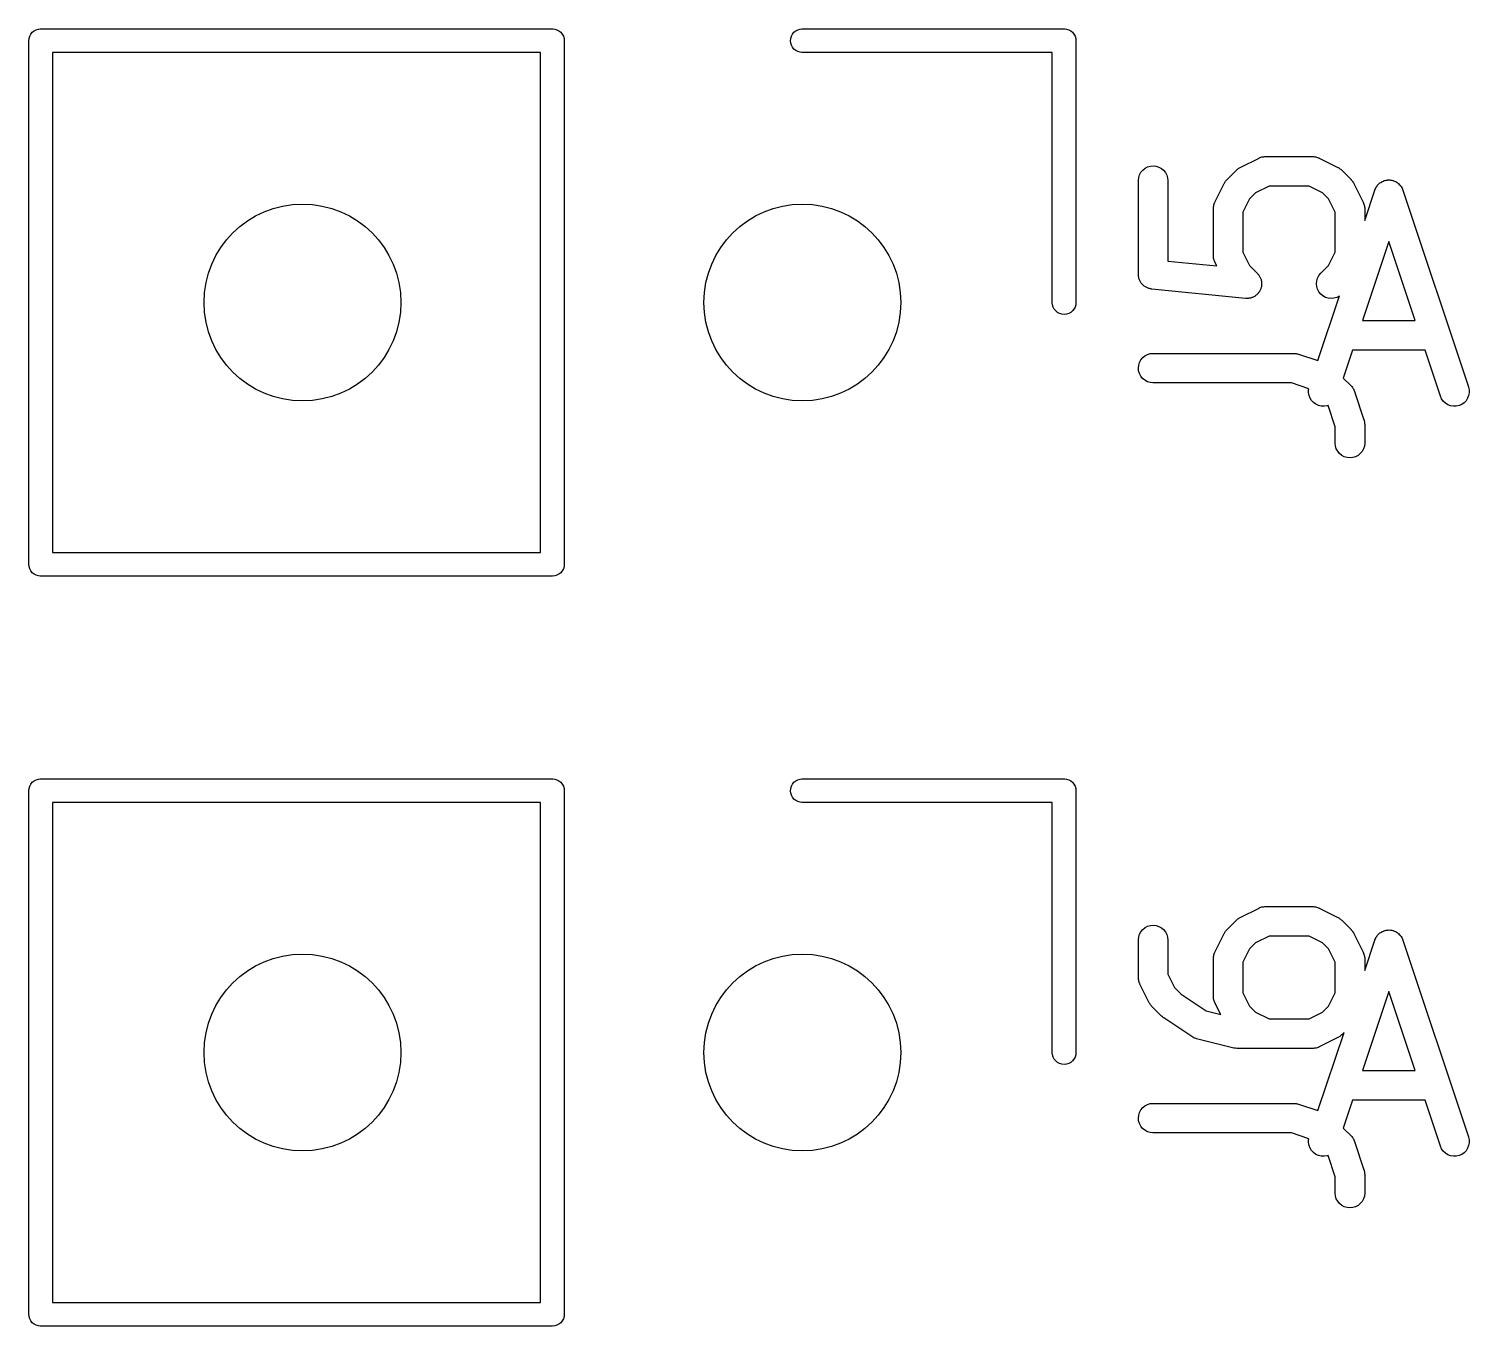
# Model space of a CAD drawing. Extents: x 47 to 146.1, y -90.2 to -39.3.
# Drawn here: x 69.73 to 77.05, y -66.16 to -59.57 of the extents above; entities that cross this region are included whole.
import ezdxf

# ---------------------------------------------------------------- set-up
doc = ezdxf.new("R2010")
doc.units = 0
doc.header["$MEASUREMENT"] = 0
doc.layers.add('BLACK', color=7, linetype='CONTINUOUS')

msp = doc.modelspace()

# ---------------------------------------------------------------- linework, layer by layer
at = {"layer": 'BLACK', "linetype": 'CONTINUOUS'}
for p, q in [((69.7669, -59.5743), (69.7782, -59.5709)), ((69.7782, -59.5709), (69.7871, -59.57)), ((69.7871, -59.57), (69.79, -59.5697)), ((69.79, -59.5697), (69.7929, -59.57)), ((69.7929, -59.57), (72.3871, -59.57)), ((72.3871, -59.57), (72.39, -59.5697)), ((72.39, -59.5697), (72.3929, -59.57)), ((72.3929, -59.57), (72.3929, -59.57)), ((72.3929, -59.57), (72.4018, -59.5709)), ((72.4018, -59.5709), (72.4131, -59.5743)), ((73.6369, -59.5743), (73.6482, -59.5709)), ((73.6482, -59.5709), (73.6571, -59.57)), ((73.6571, -59.57), (74.9871, -59.57)), ((74.9871, -59.57), (74.99, -59.5697)), ((74.99, -59.5697), (74.9929, -59.57)), ((74.9929, -59.57), (74.9929, -59.57)), ((74.9929, -59.57), (75.0018, -59.5709)), ((75.0018, -59.5709), (75.0131, -59.5743)), ((69.7297, -59.63), (69.7309, -59.6182)), ((69.73, -59.6329), (69.7297, -59.63)), ((69.73, -62.287), (69.73, -59.6329)), ((69.7309, -59.6182), (69.7343, -59.6069)), ((69.7343, -59.6069), (69.7399, -59.5965)), ((69.7399, -59.5965), (69.7474, -59.5874)), ((69.7474, -59.5874), (69.7565, -59.5799)), ((69.7565, -59.5799), (69.7669, -59.5743)), ((72.4131, -59.5743), (72.4235, -59.5799)), ((72.4235, -59.5799), (72.4326, -59.5874)), ((72.4326, -59.5874), (72.4401, -59.5965)), ((72.4401, -59.5965), (72.4457, -59.6069)), ((72.4457, -59.6069), (72.4491, -59.6182)), ((72.4491, -59.6182), (72.4503, -59.63)), ((72.4503, -59.63), (72.45, -59.6329)), ((72.45, -59.6329), (72.45, -62.2871)), ((73.5997, -59.63), (73.6009, -59.6182)), ((73.6009, -59.6418), (73.5997, -59.63)), ((73.6009, -59.6182), (73.6043, -59.6069)), ((73.6043, -59.6531), (73.6009, -59.6418)), ((73.6043, -59.6069), (73.6099, -59.5965)), ((73.6099, -59.5965), (73.6174, -59.5874)), ((73.6174, -59.5874), (73.6265, -59.5799)), ((73.6265, -59.5799), (73.6369, -59.5743)), ((75.0131, -59.5743), (75.0235, -59.5799)), ((75.0235, -59.5799), (75.0326, -59.5874)), ((75.0326, -59.5874), (75.0401, -59.5965)), ((75.0401, -59.5965), (75.0457, -59.6069)), ((75.0457, -59.6069), (75.0491, -59.6182)), ((75.0491, -59.6182), (75.0503, -59.63)), ((75.0503, -59.63), (75.05, -59.6329)), ((75.05, -59.6329), (75.05, -60.9629)), ((69.85, -59.69), (69.85, -62.23)), ((72.33, -59.69), (69.85, -59.69)), ((72.33, -62.23), (72.33, -59.69)), ((73.6099, -59.6635), (73.6043, -59.6531)), ((73.6174, -59.6726), (73.6099, -59.6635)), ((73.6265, -59.6801), (73.6174, -59.6726)), ((73.6369, -59.6857), (73.6265, -59.6801)), ((73.6482, -59.6891), (73.6369, -59.6857)), ((73.6571, -59.69), (73.6482, -59.6891)), ((74.93, -59.69), (73.6571, -59.69)), ((74.93, -60.9629), (74.93, -59.69)), ((75.885, -60.2739), (75.9803, -60.2263)), ((75.9803, -60.2263), (75.9812, -60.2258)), ((75.9812, -60.2258), (75.9833, -60.225)), ((75.9833, -60.225), (75.9852, -60.224)), ((75.9852, -60.224), (75.9901, -60.2225)), ((75.9901, -60.2225), (75.9949, -60.2207)), ((75.9949, -60.2207), (75.9971, -60.2204)), ((75.9971, -60.2204), (75.9992, -60.2198)), ((75.9992, -60.2198), (76.0043, -60.2193)), ((76.0043, -60.2193), (76.0094, -60.2185)), ((76.0094, -60.2185), (76.0116, -60.2185)), ((76.0116, -60.2185), (76.0138, -60.2183)), ((76.0138, -60.2183), (76.2519, -60.2183)), ((76.2519, -60.2183), (76.253, -60.2183)), ((76.253, -60.2183), (76.2551, -60.2186)), ((76.2551, -60.2186), (76.2574, -60.2185)), ((76.2574, -60.2185), (76.2624, -60.2194)), ((76.2624, -60.2194), (76.2675, -60.22)), ((76.2675, -60.22), (76.2696, -60.2206)), ((76.2696, -60.2206), (76.2718, -60.221)), ((76.2718, -60.221), (76.2766, -60.2228)), ((76.2766, -60.2228), (76.2814, -60.2244)), ((76.2814, -60.2244), (76.2834, -60.2255)), ((76.2834, -60.2255), (76.2854, -60.2263)), ((76.2854, -60.2263), (76.3807, -60.2739)), ((75.3734, -60.3114), (75.3805, -60.2986)), ((75.3805, -60.2986), (75.3899, -60.2874)), ((75.3899, -60.2874), (75.4013, -60.2782)), ((75.4013, -60.2782), (75.4143, -60.2714)), ((75.4143, -60.2714), (75.4283, -60.2673)), ((75.4283, -60.2673), (75.4429, -60.266)), ((75.4429, -60.266), (75.4575, -60.2675)), ((75.4575, -60.2675), (75.4714, -60.2718)), ((75.4714, -60.2718), (75.4843, -60.2788)), ((75.4843, -60.2788), (75.4956, -60.2881)), ((75.4956, -60.2881), (75.5048, -60.2994)), ((75.5048, -60.2994), (75.5117, -60.3124)), ((75.8179, -60.3355), (75.8655, -60.2879)), ((75.8655, -60.2879), (75.8663, -60.2872)), ((75.8663, -60.2872), (75.8696, -60.2846)), ((75.8696, -60.2846), (75.8726, -60.2817)), ((75.8726, -60.2817), (75.8753, -60.28)), ((75.8753, -60.28), (75.8777, -60.2781)), ((75.8777, -60.2781), (75.8815, -60.2761)), ((75.8815, -60.2761), (75.885, -60.2739)), ((76.3807, -60.2739), (76.3816, -60.2743)), ((76.3816, -60.2743), (76.3852, -60.2766)), ((76.3852, -60.2766), (76.3889, -60.2786)), ((76.3889, -60.2786), (76.3913, -60.2806)), ((76.3913, -60.2806), (76.3939, -60.2823)), ((76.3939, -60.2823), (76.3969, -60.2852)), ((76.3969, -60.2852), (76.4002, -60.2879)), ((76.4002, -60.2879), (76.4478, -60.3355)), ((75.3674, -60.3399), (75.369, -60.3254)), ((75.3674, -60.341), (75.3674, -60.3399)), ((75.3674, -60.8171), (75.3674, -60.341)), ((75.369, -60.3254), (75.3734, -60.3114)), ((75.5117, -60.3124), (75.516, -60.3264)), ((75.516, -60.3264), (75.5174, -60.341)), ((75.5174, -60.341), (75.5174, -60.7493)), ((75.7563, -60.4503), (75.8039, -60.355)), ((75.8039, -60.355), (75.8043, -60.3541)), ((75.8043, -60.3541), (75.8066, -60.3506)), ((75.8066, -60.3506), (75.8086, -60.3468)), ((75.8086, -60.3468), (75.8106, -60.3444)), ((75.8106, -60.3444), (75.8123, -60.3418)), ((75.8123, -60.3418), (75.8152, -60.3388)), ((75.8152, -60.3388), (75.8179, -60.3355)), ((76.0315, -60.3683), (75.963, -60.4026)), ((76.2342, -60.3683), (76.0315, -60.3683)), ((76.3027, -60.4026), (76.2342, -60.3683)), ((76.4478, -60.3355), (76.4485, -60.3363)), ((76.4485, -60.3363), (76.4512, -60.3396)), ((76.4512, -60.3396), (76.4541, -60.3426)), ((76.4541, -60.3426), (76.4557, -60.3453)), ((76.4557, -60.3453), (76.4577, -60.3477)), ((76.4577, -60.3477), (76.4596, -60.3515)), ((76.4596, -60.3515), (76.4618, -60.355)), ((76.4618, -60.355), (76.5095, -60.4503)), ((76.5733, -60.3781), (76.5744, -60.3763)), ((76.5744, -60.3763), (76.5753, -60.3744)), ((76.5753, -60.3744), (76.5784, -60.3702)), ((76.5784, -60.3702), (76.5812, -60.3658)), ((76.5812, -60.3658), (76.5827, -60.3643)), ((76.5827, -60.3643), (76.5839, -60.3626)), ((76.5839, -60.3626), (76.5878, -60.359)), ((76.5878, -60.359), (76.5914, -60.3553)), ((76.5914, -60.3553), (76.5931, -60.3541)), ((76.5931, -60.3541), (76.5947, -60.3526)), ((76.5947, -60.3526), (76.5991, -60.3499)), ((76.5991, -60.3499), (76.6034, -60.3469)), ((76.6034, -60.3469), (76.6053, -60.3461)), ((76.6053, -60.3461), (76.6072, -60.345)), ((76.6072, -60.345), (76.612, -60.3431)), ((76.612, -60.3431), (76.6168, -60.3411)), ((76.6168, -60.3411), (76.6189, -60.3406)), ((76.6189, -60.3406), (76.6209, -60.3399)), ((76.6209, -60.3399), (76.626, -60.339)), ((76.626, -60.339), (76.6311, -60.3379)), ((76.6311, -60.3379), (76.6332, -60.3379)), ((76.6332, -60.3379), (76.6353, -60.3375)), ((76.6353, -60.3375), (76.6405, -60.3377)), ((76.6405, -60.3377), (76.6457, -60.3376)), ((76.6457, -60.3376), (76.6478, -60.338)), ((76.6478, -60.338), (76.65, -60.338)), ((76.65, -60.338), (76.655, -60.3392)), ((76.655, -60.3392), (76.6601, -60.3401)), ((76.6601, -60.3401), (76.6621, -60.3409)), ((76.6621, -60.3409), (76.6642, -60.3414)), ((76.6642, -60.3414), (76.6689, -60.3435)), ((76.6689, -60.3435), (76.6738, -60.3454)), ((76.6738, -60.3454), (76.6756, -60.3466)), ((76.6756, -60.3466), (76.6775, -60.3475)), ((76.6775, -60.3475), (76.6818, -60.3505)), ((76.6818, -60.3505), (76.6861, -60.3533)), ((76.6861, -60.3533), (76.6877, -60.3547)), ((76.6877, -60.3547), (76.6894, -60.356)), ((76.6894, -60.356), (76.693, -60.3598)), ((76.693, -60.3598), (76.6967, -60.3633)), ((76.6967, -60.3633), (76.698, -60.3651)), ((76.698, -60.3651), (76.6994, -60.3667)), ((76.6994, -60.3667), (76.7022, -60.371)), ((76.7022, -60.371), (76.7052, -60.3753)), ((76.7052, -60.3753), (76.7061, -60.3773)), ((75.9326, -60.433), (75.8983, -60.5015)), ((75.963, -60.4026), (75.9326, -60.433)), ((76.3331, -60.433), (76.3027, -60.4026)), ((76.3674, -60.5015), (76.3331, -60.433)), ((76.5174, -60.5431), (76.5688, -60.3887)), ((76.5688, -60.3887), (76.5692, -60.3877)), ((76.5692, -60.3877), (76.5714, -60.383)), ((76.5714, -60.383), (76.5733, -60.3781)), ((76.7061, -60.3773), (76.7072, -60.3791)), ((76.7072, -60.3791), (76.709, -60.3839)), ((76.709, -60.3839), (76.7112, -60.3887)), ((76.7112, -60.3887), (77.0445, -61.3887)), ((75.7483, -60.4828), (75.7486, -60.4806)), ((75.7483, -60.4838), (75.7483, -60.4828)), ((75.7483, -60.7219), (75.7483, -60.4838)), ((75.7485, -60.4784), (75.7494, -60.4733)), ((75.7486, -60.4806), (75.7485, -60.4784)), ((75.7494, -60.4733), (75.75, -60.4682)), ((75.75, -60.4682), (75.7506, -60.4661)), ((75.7506, -60.4661), (75.751, -60.4639)), ((75.751, -60.4639), (75.7528, -60.4591)), ((75.7528, -60.4591), (75.7544, -60.4543)), ((75.7544, -60.4543), (75.7555, -60.4523)), ((75.7555, -60.4523), (75.7563, -60.4503)), ((75.8983, -60.5015), (75.8983, -60.7042)), ((76.3674, -60.7042), (76.3674, -60.5015)), ((76.5095, -60.4503), (76.5099, -60.4512)), ((76.5099, -60.4512), (76.5107, -60.4533)), ((76.5107, -60.4533), (76.5117, -60.4552)), ((76.5117, -60.4552), (76.5132, -60.4601)), ((76.5132, -60.4601), (76.515, -60.4649)), ((76.515, -60.4649), (76.5153, -60.4671)), ((76.5153, -60.4671), (76.516, -60.4692)), ((76.516, -60.4692), (76.5165, -60.4743)), ((76.5165, -60.4743), (76.5173, -60.4794)), ((76.5173, -60.4794), (76.5172, -60.4816)), ((76.5172, -60.4816), (76.5174, -60.4838)), ((76.5174, -60.4838), (76.5174, -60.5431)), ((76.64, -60.6495), (76.506, -61.0517)), ((76.774, -61.0517), (76.64, -60.6495)), ((75.7485, -60.7241), (75.7483, -60.7219)), ((75.7485, -60.7263), (75.7485, -60.7241)), ((75.7493, -60.7314), (75.7485, -60.7263)), ((75.7498, -60.7365), (75.7493, -60.7314)), ((75.7504, -60.7386), (75.7498, -60.7365)), ((75.7507, -60.7408), (75.7504, -60.7386)), ((75.7525, -60.7456), (75.7507, -60.7408)), ((75.8983, -60.7042), (75.9326, -60.7727)), ((76.3331, -60.7727), (76.3674, -60.7042)), ((75.5174, -60.7493), (75.7656, -60.7741)), ((75.754, -60.7505), (75.7525, -60.7456)), ((75.755, -60.7524), (75.754, -60.7505)), ((75.7558, -60.7545), (75.755, -60.7524)), ((75.7563, -60.7554), (75.7558, -60.7545)), ((75.7656, -60.7741), (75.7563, -60.7554)), ((75.9326, -60.7727), (75.9716, -60.8117)), ((75.9716, -60.8117), (75.9723, -60.8125)), ((75.9723, -60.8125), (75.9746, -60.8153)), ((75.9746, -60.8153), (75.9771, -60.8179)), ((76.2848, -60.823), (76.2941, -60.8117)), ((76.2941, -60.8117), (76.3331, -60.7727)), ((75.3677, -60.8205), (75.3674, -60.8171)), ((75.3677, -60.8238), (75.3677, -60.8205)), ((75.3684, -60.8277), (75.3677, -60.8238)), ((75.3688, -60.8317), (75.3684, -60.8277)), ((75.3698, -60.8349), (75.3688, -60.8317)), ((75.3704, -60.8382), (75.3698, -60.8349)), ((75.3719, -60.8419), (75.3704, -60.8382)), ((75.373, -60.8457), (75.3719, -60.8419)), ((75.3746, -60.8487), (75.373, -60.8457)), ((75.3758, -60.8518), (75.3746, -60.8487)), ((75.378, -60.8551), (75.3758, -60.8518)), ((75.3799, -60.8586), (75.378, -60.8551)), ((75.382, -60.8612), (75.3799, -60.8586)), ((75.3838, -60.864), (75.382, -60.8612)), ((75.3866, -60.8669), (75.3838, -60.864)), ((75.3892, -60.87), (75.3866, -60.8669)), ((75.3917, -60.8721), (75.3892, -60.87)), ((75.3941, -60.8745), (75.3917, -60.8721)), ((75.3974, -60.8768), (75.3941, -60.8745)), ((75.4004, -60.8793), (75.3974, -60.8768)), ((75.4034, -60.8809), (75.4004, -60.8793)), ((75.4061, -60.8828), (75.4034, -60.8809)), ((75.4098, -60.8844), (75.4061, -60.8828)), ((75.4133, -60.8863), (75.4098, -60.8844)), ((75.4165, -60.8873), (75.4133, -60.8863)), ((75.4196, -60.8886), (75.4165, -60.8873)), ((75.4235, -60.8894), (75.4196, -60.8886)), ((75.9771, -60.8179), (75.9791, -60.821)), ((75.9791, -60.821), (75.9815, -60.8239)), ((75.9815, -60.8239), (75.9831, -60.8271)), ((75.9831, -60.8271), (75.9851, -60.8301)), ((75.9851, -60.8301), (75.9865, -60.8336)), ((75.9865, -60.8336), (75.9882, -60.8369)), ((75.9882, -60.8369), (75.9892, -60.8404)), ((75.9902, -60.8871), (75.9887, -60.8905)), ((75.9892, -60.8404), (75.9906, -60.8437)), ((75.9909, -60.8835), (75.9902, -60.8871)), ((75.9906, -60.8437), (75.9912, -60.8474)), ((75.992, -60.8801), (75.9909, -60.8835)), ((75.9912, -60.8474), (75.9923, -60.851)), ((75.9924, -60.8764), (75.992, -60.8801)), ((75.9923, -60.851), (75.9926, -60.8546)), ((75.9931, -60.8727), (75.9924, -60.8764)), ((75.9926, -60.8546), (75.9933, -60.8581)), ((75.9932, -60.8691), (75.9931, -60.8727)), ((75.9933, -60.8581), (75.9932, -60.8618)), ((75.9932, -60.8618), (75.9936, -60.8655)), ((75.9936, -60.8655), (75.9932, -60.8691)), ((76.2721, -60.8645), (76.2736, -60.8499)), ((76.2735, -60.8791), (76.2721, -60.8645)), ((76.2777, -60.8931), (76.2735, -60.8791)), ((76.2736, -60.8499), (76.2779, -60.8359)), ((76.2779, -60.8359), (76.2848, -60.823)), ((75.4273, -60.8906), (75.4235, -60.8894)), ((75.4306, -60.891), (75.4273, -60.8906)), ((75.4339, -60.8917), (75.4306, -60.891)), ((75.4349, -60.8918), (75.4339, -60.8917)), ((75.9111, -60.9394), (75.4349, -60.8918)), ((75.9147, -60.9394), (75.9111, -60.9394)), ((75.9183, -60.9398), (75.9147, -60.9394)), ((75.922, -60.9394), (75.9183, -60.9398)), ((75.9257, -60.9394), (75.922, -60.9394)), ((75.9293, -60.9387), (75.9257, -60.9394)), ((75.9329, -60.9384), (75.9293, -60.9387)), ((75.9365, -60.9373), (75.9329, -60.9384)), ((75.9401, -60.9366), (75.9365, -60.9373)), ((75.9435, -60.9352), (75.9401, -60.9366)), ((75.9469, -60.9342), (75.9435, -60.9352)), ((75.9502, -60.9325), (75.9469, -60.9342)), ((75.9537, -60.931), (75.9502, -60.9325)), ((75.9567, -60.9291), (75.9537, -60.931)), ((75.9599, -60.9274), (75.9567, -60.9291)), ((75.9628, -60.925), (75.9599, -60.9274)), ((75.9659, -60.923), (75.9628, -60.925)), ((75.9684, -60.9204), (75.9659, -60.923)), ((75.9712, -60.9182), (75.9684, -60.9204)), ((75.9736, -60.9153), (75.9712, -60.9182)), ((75.9763, -60.9127), (75.9736, -60.9153)), ((75.9783, -60.9097), (75.9763, -60.9127)), ((75.9806, -60.9069), (75.9783, -60.9097)), ((75.9824, -60.9036), (75.9806, -60.9069)), ((75.9845, -60.9006), (75.9824, -60.9036)), ((75.9859, -60.8972), (75.9845, -60.9006)), ((75.9876, -60.8941), (75.9859, -60.8972)), ((75.9887, -60.8905), (75.9876, -60.8941)), ((76.2845, -60.906), (76.2777, -60.8931)), ((76.2799, -61.2554), (76.3896, -60.9264)), ((76.2937, -60.9174), (76.2845, -60.906)), ((76.305, -60.9268), (76.2937, -60.9174)), ((76.3178, -60.9338), (76.305, -60.9268)), ((76.3318, -60.9382), (76.3178, -60.9338)), ((76.3464, -60.9398), (76.3318, -60.9382)), ((76.3609, -60.9385), (76.3464, -60.9398)), ((76.375, -60.9344), (76.3609, -60.9385)), ((76.388, -60.9277), (76.375, -60.9344)), ((76.3896, -60.9264), (76.388, -60.9277)), ((74.9309, -60.9718), (74.93, -60.9629)), ((74.9343, -60.9831), (74.9309, -60.9718)), ((74.9399, -60.9935), (74.9343, -60.9831)), ((74.9474, -61.0026), (74.9399, -60.9935)), ((74.9565, -61.0101), (74.9474, -61.0026)), ((74.9669, -61.0157), (74.9565, -61.0101)), ((74.9782, -61.0191), (74.9669, -61.0157)), ((74.99, -61.0203), (74.9782, -61.0191)), ((75.0018, -61.0191), (74.99, -61.0203)), ((75.0131, -61.0157), (75.0018, -61.0191)), ((75.0235, -61.0101), (75.0131, -61.0157)), ((75.0326, -61.0026), (75.0235, -61.0101)), ((75.0401, -60.9935), (75.0326, -61.0026)), ((75.0457, -60.9831), (75.0401, -60.9935)), ((75.0491, -60.9718), (75.0457, -60.9831)), ((75.05, -60.9629), (75.0491, -60.9718)), ((76.506, -61.0517), (76.774, -61.0517)), ((75.3732, -61.2643), (75.3802, -61.2514)), ((75.3802, -61.2514), (75.3895, -61.2401)), ((75.3895, -61.2401), (75.4009, -61.2309)), ((75.4009, -61.2309), (75.4138, -61.224)), ((75.4138, -61.224), (75.4278, -61.2198)), ((75.4278, -61.2198), (75.4424, -61.2183)), ((75.4424, -61.2183), (76.1567, -61.2183)), ((76.1567, -61.2183), (76.1577, -61.2183)), ((76.1577, -61.2183), (76.1619, -61.2188)), ((76.1619, -61.2188), (76.1661, -61.2189)), ((76.1661, -61.2189), (76.1692, -61.2196)), ((76.1692, -61.2196), (76.1723, -61.22)), ((76.1723, -61.22), (76.1763, -61.2212)), ((76.1763, -61.2212), (76.1804, -61.2222)), ((76.1804, -61.2222), (76.2799, -61.2554)), ((76.456, -61.2017), (76.4085, -61.3439)), ((76.824, -61.2017), (76.456, -61.2017)), ((76.9022, -61.4361), (76.824, -61.2017)), ((75.3674, -61.2928), (75.3689, -61.2783)), ((75.3687, -61.3074), (75.3674, -61.2928)), ((75.3728, -61.3214), (75.3687, -61.3074)), ((75.3689, -61.2783), (75.3732, -61.2643)), ((75.3796, -61.3344), (75.3728, -61.3214)), ((75.3888, -61.3458), (75.3796, -61.3344)), ((75.4, -61.3552), (75.3888, -61.3458)), ((75.4128, -61.3623), (75.4, -61.3552)), ((75.4268, -61.3667), (75.4128, -61.3623)), ((75.4413, -61.3683), (75.4268, -61.3667)), ((75.4424, -61.3683), (75.4413, -61.3683)), ((76.1445, -61.3683), (75.4424, -61.3683)), ((76.2334, -61.398), (76.1445, -61.3683)), ((76.2323, -61.4029), (76.2334, -61.398)), ((76.4085, -61.3439), (76.4478, -61.3832)), ((76.4478, -61.3832), (76.4485, -61.3839)), ((76.4485, -61.3839), (76.4499, -61.3856)), ((76.4499, -61.3856), (76.4515, -61.3871)), ((76.4515, -61.3871), (76.4545, -61.3913)), ((76.4545, -61.3913), (76.4577, -61.3953)), ((76.4577, -61.3953), (76.4587, -61.3973)), ((76.4587, -61.3973), (76.46, -61.3991)), ((76.46, -61.3991), (76.462, -61.4038)), ((77.0445, -61.3887), (77.0448, -61.3897)), ((77.0448, -61.3897), (77.0479, -61.404)), ((76.2318, -61.4176), (76.2323, -61.4029)), ((76.2343, -61.432), (76.2318, -61.4176)), ((76.2395, -61.4457), (76.2343, -61.432)), ((76.2472, -61.4581), (76.2395, -61.4457)), ((76.2572, -61.4688), (76.2472, -61.4581)), ((76.2691, -61.4773), (76.2572, -61.4688)), ((76.462, -61.4038), (76.4644, -61.4083)), ((76.4644, -61.4083), (76.465, -61.4105)), ((76.465, -61.4105), (76.4659, -61.4125)), ((76.4659, -61.4125), (76.5135, -61.5553)), ((76.9081, -61.4495), (76.9022, -61.4361)), ((76.9166, -61.4614), (76.9081, -61.4495)), ((76.9272, -61.4715), (76.9166, -61.4614)), ((76.9396, -61.4793), (76.9272, -61.4715)), ((77.022, -61.4695), (77.01, -61.4778)), ((77.0321, -61.4589), (77.022, -61.4695)), ((77.0401, -61.4466), (77.0321, -61.4589)), ((77.0454, -61.433), (77.0401, -61.4466)), ((77.0481, -61.4186), (77.0454, -61.433)), ((77.0479, -61.404), (77.0481, -61.4186)), ((76.2825, -61.4834), (76.2691, -61.4773)), ((76.2967, -61.4867), (76.2825, -61.4834)), ((76.3113, -61.4872), (76.2967, -61.4867)), ((76.3258, -61.4849), (76.3113, -61.4872)), ((76.3313, -61.4829), (76.3258, -61.4849)), ((76.3674, -61.5912), (76.3313, -61.4829)), ((76.9532, -61.4846), (76.9396, -61.4793)), ((76.9676, -61.4872), (76.9532, -61.4846)), ((76.9823, -61.4868), (76.9676, -61.4872)), ((76.9966, -61.4837), (76.9823, -61.4868)), ((77.01, -61.4778), (76.9966, -61.4837)), ((76.3674, -61.6743), (76.3674, -61.5912)), ((76.5135, -61.5553), (76.5139, -61.5563)), ((76.5139, -61.5563), (76.5147, -61.5604)), ((76.5147, -61.5604), (76.516, -61.5645)), ((76.516, -61.5645), (76.5163, -61.5676)), ((76.5163, -61.5676), (76.5169, -61.5706)), ((76.5169, -61.5706), (76.517, -61.5748)), ((76.517, -61.5748), (76.5174, -61.579)), ((76.5174, -61.579), (76.5174, -61.6743)), ((76.3688, -61.6889), (76.3674, -61.6743)), ((76.373, -61.7029), (76.3688, -61.6889)), ((76.5157, -61.6899), (76.5113, -61.7038)), ((76.5174, -61.6753), (76.5157, -61.6899)), ((76.5174, -61.6743), (76.5174, -61.6753)), ((76.3799, -61.7158), (76.373, -61.7029)), ((76.3892, -61.7271), (76.3799, -61.7158)), ((76.4004, -61.7365), (76.3892, -61.7271)), ((76.4133, -61.7434), (76.4004, -61.7365)), ((76.4273, -61.7478), (76.4133, -61.7434)), ((76.4419, -61.7493), (76.4273, -61.7478)), ((76.4564, -61.748), (76.4419, -61.7493)), ((76.4705, -61.7438), (76.4564, -61.748)), ((76.4834, -61.737), (76.4705, -61.7438)), ((76.4949, -61.7279), (76.4834, -61.737)), ((76.5043, -61.7167), (76.4949, -61.7279)), ((76.5113, -61.7038), (76.5043, -61.7167)), ((69.85, -62.23), (72.33, -62.23)), ((69.7297, -62.29), (69.73, -62.287)), ((69.7309, -62.3018), (69.7297, -62.29)), ((69.7343, -62.3131), (69.7309, -62.3018)), ((69.7399, -62.3235), (69.7343, -62.3131)), ((69.7474, -62.3326), (69.7399, -62.3235)), ((69.7565, -62.3401), (69.7474, -62.3326)), ((69.7669, -62.3457), (69.7565, -62.3401)), ((69.7782, -62.3491), (69.7669, -62.3457)), ((69.7871, -62.35), (69.7782, -62.3491)), ((69.79, -62.3503), (69.7871, -62.35)), ((69.7871, -62.35), (69.7871, -62.35)), ((69.7929, -62.35), (69.79, -62.3503)), ((72.3871, -62.35), (69.7929, -62.35)), ((72.39, -62.3503), (72.3871, -62.35)), ((72.4018, -62.3491), (72.39, -62.3503)), ((72.4131, -62.3457), (72.4018, -62.3491)), ((72.4235, -62.3401), (72.4131, -62.3457)), ((72.4326, -62.3326), (72.4235, -62.3401)), ((72.4401, -62.3235), (72.4326, -62.3326)), ((72.4457, -62.3131), (72.4401, -62.3235)), ((72.4491, -62.3018), (72.4457, -62.3131)), ((72.45, -62.2929), (72.4491, -62.3018)), ((72.45, -62.2871), (72.4503, -62.29)), ((72.4503, -62.29), (72.45, -62.2929)), ((69.7297, -63.44), (69.7309, -63.4282)), ((69.73, -63.4429), (69.7297, -63.44)), ((69.73, -66.097), (69.73, -63.4429)), ((69.7309, -63.4282), (69.7343, -63.4169)), ((69.7343, -63.4169), (69.7399, -63.4065)), ((69.7399, -63.4065), (69.7474, -63.3974)), ((69.7474, -63.3974), (69.7565, -63.3899)), ((69.7565, -63.3899), (69.7669, -63.3843)), ((69.7669, -63.3843), (69.7782, -63.3809)), ((69.7782, -63.3809), (69.7871, -63.38)), ((69.7871, -63.38), (69.79, -63.3797)), ((69.79, -63.3797), (69.7929, -63.38)), ((69.7929, -63.38), (72.3871, -63.38)), ((72.3871, -63.38), (72.39, -63.3797)), ((72.39, -63.3797), (72.3929, -63.38)), ((72.3929, -63.38), (72.3929, -63.38)), ((72.3929, -63.38), (72.4018, -63.3809)), ((72.4018, -63.3809), (72.4131, -63.3843)), ((72.4131, -63.3843), (72.4235, -63.3899)), ((72.4235, -63.3899), (72.4326, -63.3974)), ((72.4326, -63.3974), (72.4401, -63.4065)), ((72.4401, -63.4065), (72.4457, -63.4169)), ((72.4457, -63.4169), (72.4491, -63.4282)), ((72.4491, -63.4282), (72.4503, -63.44)), ((72.4503, -63.44), (72.45, -63.4429)), ((72.45, -63.4429), (72.45, -66.0971)), ((73.5997, -63.44), (73.6009, -63.4282)), ((73.6009, -63.4518), (73.5997, -63.44)), ((73.6009, -63.4282), (73.6043, -63.4169)), ((73.6043, -63.4169), (73.6099, -63.4065)), ((73.6099, -63.4065), (73.6174, -63.3974)), ((73.6174, -63.3974), (73.6265, -63.3899)), ((73.6265, -63.3899), (73.6369, -63.3843)), ((73.6369, -63.3843), (73.6482, -63.3809)), ((73.6482, -63.3809), (73.6571, -63.38)), ((73.6571, -63.38), (74.9871, -63.38)), ((74.9871, -63.38), (74.99, -63.3797)), ((74.99, -63.3797), (74.9929, -63.38)), ((74.9929, -63.38), (74.9929, -63.38)), ((74.9929, -63.38), (75.0018, -63.3809)), ((75.0018, -63.3809), (75.0131, -63.3843)), ((75.0131, -63.3843), (75.0235, -63.3899)), ((75.0235, -63.3899), (75.0326, -63.3974)), ((75.0326, -63.3974), (75.0401, -63.4065)), ((75.0401, -63.4065), (75.0457, -63.4169)), ((75.0457, -63.4169), (75.0491, -63.4282)), ((75.0491, -63.4282), (75.0503, -63.44)), ((75.0503, -63.44), (75.05, -63.4429)), ((75.05, -63.4429), (75.05, -64.7729)), ((69.85, -63.5), (69.85, -66.04)), ((72.33, -63.5), (69.85, -63.5)), ((72.33, -66.04), (72.33, -63.5)), ((73.6043, -63.4631), (73.6009, -63.4518)), ((73.6099, -63.4735), (73.6043, -63.4631)), ((73.6174, -63.4826), (73.6099, -63.4735)), ((73.6265, -63.4901), (73.6174, -63.4826)), ((73.6369, -63.4957), (73.6265, -63.4901)), ((73.6482, -63.4991), (73.6369, -63.4957)), ((73.6571, -63.5), (73.6482, -63.4991)), ((74.93, -63.5), (73.6571, -63.5)), ((74.93, -64.7729), (74.93, -63.5)), ((75.9803, -64.0363), (75.9812, -64.0358)), ((75.9812, -64.0358), (75.9833, -64.035)), ((75.9833, -64.035), (75.9852, -64.034)), ((75.9852, -64.034), (75.9901, -64.0325)), ((75.9901, -64.0325), (75.9949, -64.0307)), ((75.9949, -64.0307), (75.9971, -64.0304)), ((75.9971, -64.0304), (75.9992, -64.0298)), ((75.9992, -64.0298), (76.0043, -64.0293)), ((76.0043, -64.0293), (76.0094, -64.0285)), ((76.0094, -64.0285), (76.0116, -64.0285)), ((76.0116, -64.0285), (76.0138, -64.0283)), ((76.0138, -64.0283), (76.2519, -64.0283)), ((76.2519, -64.0283), (76.253, -64.0283)), ((76.253, -64.0283), (76.2551, -64.0286)), ((76.2551, -64.0286), (76.2574, -64.0285)), ((76.2574, -64.0285), (76.2624, -64.0294)), ((76.2624, -64.0294), (76.2675, -64.03)), ((76.2675, -64.03), (76.2696, -64.0306)), ((76.2696, -64.0306), (76.2718, -64.031)), ((76.2718, -64.031), (76.2766, -64.0328)), ((76.2766, -64.0328), (76.2814, -64.0344)), ((76.2814, -64.0344), (76.2834, -64.0355)), ((76.2834, -64.0355), (76.2854, -64.0363)), ((75.8179, -64.1455), (75.8655, -64.0979)), ((75.8655, -64.0979), (75.8663, -64.0972)), ((75.8663, -64.0972), (75.8696, -64.0946)), ((75.8696, -64.0946), (75.8726, -64.0917)), ((75.8726, -64.0917), (75.8753, -64.09)), ((75.8753, -64.09), (75.8777, -64.0881)), ((75.8777, -64.0881), (75.8815, -64.0861)), ((75.8815, -64.0861), (75.885, -64.0839)), ((75.885, -64.0839), (75.9803, -64.0363)), ((76.2854, -64.0363), (76.3807, -64.0839)), ((76.3807, -64.0839), (76.3816, -64.0843)), ((76.3816, -64.0843), (76.3852, -64.0866)), ((76.3852, -64.0866), (76.3889, -64.0886)), ((76.3889, -64.0886), (76.3913, -64.0906)), ((76.3913, -64.0906), (76.3939, -64.0923)), ((76.3939, -64.0923), (76.3969, -64.0952)), ((76.3969, -64.0952), (76.4002, -64.0979)), ((76.4002, -64.0979), (76.4478, -64.1455)), ((75.369, -64.183), (75.3734, -64.169)), ((75.3734, -64.169), (75.3805, -64.1562)), ((75.3805, -64.1562), (75.3899, -64.145)), ((75.3899, -64.145), (75.4013, -64.1358)), ((75.4013, -64.1358), (75.4143, -64.129)), ((75.4143, -64.129), (75.4283, -64.1249)), ((75.4283, -64.1249), (75.4429, -64.1236)), ((75.4429, -64.1236), (75.4575, -64.1251)), ((75.4575, -64.1251), (75.4714, -64.1294)), ((75.4714, -64.1294), (75.4843, -64.1364)), ((75.4843, -64.1364), (75.4956, -64.1457)), ((75.4956, -64.1457), (75.5048, -64.1571)), ((75.5048, -64.1571), (75.5117, -64.17)), ((75.5117, -64.17), (75.516, -64.184)), ((75.7563, -64.2603), (75.8039, -64.165)), ((75.8039, -64.165), (75.8043, -64.1641)), ((75.8043, -64.1641), (75.8066, -64.1606)), ((75.8066, -64.1606), (75.8086, -64.1568)), ((75.8086, -64.1568), (75.8106, -64.1544)), ((75.8106, -64.1544), (75.8123, -64.1518)), ((75.8123, -64.1518), (75.8152, -64.1488)), ((75.8152, -64.1488), (75.8179, -64.1455)), ((76.0315, -64.1783), (75.963, -64.2126)), ((76.2342, -64.1783), (76.0315, -64.1783)), ((76.3027, -64.2126), (76.2342, -64.1783)), ((76.4478, -64.1455), (76.4485, -64.1463)), ((76.4485, -64.1463), (76.4512, -64.1496)), ((76.4512, -64.1496), (76.4541, -64.1526)), ((76.4541, -64.1526), (76.4557, -64.1553)), ((76.4557, -64.1553), (76.4577, -64.1577)), ((76.4577, -64.1577), (76.4596, -64.1615)), ((76.4596, -64.1615), (76.4618, -64.165)), ((76.4618, -64.165), (76.5095, -64.2603)), ((76.5753, -64.1844), (76.5784, -64.1802)), ((76.5784, -64.1802), (76.5812, -64.1758)), ((76.5812, -64.1758), (76.5827, -64.1743)), ((76.5827, -64.1743), (76.5839, -64.1726)), ((76.5839, -64.1726), (76.5878, -64.169)), ((76.5878, -64.169), (76.5914, -64.1653)), ((76.5914, -64.1653), (76.5931, -64.1641)), ((76.5931, -64.1641), (76.5947, -64.1626)), ((76.5947, -64.1626), (76.5991, -64.1599)), ((76.5991, -64.1599), (76.6034, -64.1569)), ((76.6034, -64.1569), (76.6053, -64.1561)), ((76.6053, -64.1561), (76.6072, -64.155)), ((76.6072, -64.155), (76.612, -64.1531)), ((76.612, -64.1531), (76.6168, -64.1511)), ((76.6168, -64.1511), (76.6189, -64.1506)), ((76.6189, -64.1506), (76.6209, -64.1499)), ((76.6209, -64.1499), (76.626, -64.149)), ((76.626, -64.149), (76.6311, -64.1479)), ((76.6311, -64.1479), (76.6332, -64.1479)), ((76.6332, -64.1479), (76.6353, -64.1475)), ((76.6353, -64.1475), (76.6405, -64.1477)), ((76.6405, -64.1477), (76.6457, -64.1476)), ((76.6457, -64.1476), (76.6478, -64.148)), ((76.6478, -64.148), (76.65, -64.148)), ((76.65, -64.148), (76.655, -64.1492)), ((76.655, -64.1492), (76.6601, -64.1501)), ((76.6601, -64.1501), (76.6621, -64.1509)), ((76.6621, -64.1509), (76.6642, -64.1514)), ((76.6642, -64.1514), (76.6689, -64.1535)), ((76.6689, -64.1535), (76.6738, -64.1554)), ((76.6738, -64.1554), (76.6756, -64.1566)), ((76.6756, -64.1566), (76.6775, -64.1575)), ((76.6775, -64.1575), (76.6818, -64.1605)), ((76.6818, -64.1605), (76.6861, -64.1633)), ((76.6861, -64.1633), (76.6877, -64.1647)), ((76.6877, -64.1647), (76.6894, -64.166)), ((76.6894, -64.166), (76.693, -64.1698)), ((76.693, -64.1698), (76.6967, -64.1733)), ((76.6967, -64.1733), (76.698, -64.1751)), ((76.698, -64.1751), (76.6994, -64.1767)), ((76.6994, -64.1767), (76.7022, -64.181)), ((76.7022, -64.181), (76.7052, -64.1853)), ((75.3674, -64.1975), (75.369, -64.183)), ((75.3674, -64.1986), (75.3674, -64.1975)), ((75.3674, -64.389), (75.3674, -64.1986)), ((75.516, -64.184), (75.5174, -64.1986)), ((75.5174, -64.1986), (75.5174, -64.3713)), ((75.9326, -64.243), (75.8983, -64.3115)), ((75.963, -64.2126), (75.9326, -64.243)), ((76.3331, -64.243), (76.3027, -64.2126)), ((76.3674, -64.3115), (76.3331, -64.243)), ((76.5174, -64.3531), (76.5688, -64.1987)), ((76.5688, -64.1987), (76.5692, -64.1977)), ((76.5692, -64.1977), (76.5714, -64.193)), ((76.5714, -64.193), (76.5733, -64.1881)), ((76.5733, -64.1881), (76.5744, -64.1863)), ((76.5744, -64.1863), (76.5753, -64.1844)), ((76.7052, -64.1853), (76.7061, -64.1873)), ((76.7061, -64.1873), (76.7072, -64.1891)), ((76.7072, -64.1891), (76.709, -64.1939)), ((76.709, -64.1939), (76.7112, -64.1987)), ((76.7112, -64.1987), (77.0445, -65.1987)), ((75.7483, -64.2928), (75.7486, -64.2906)), ((75.7483, -64.2938), (75.7483, -64.2928)), ((75.7483, -64.4843), (75.7483, -64.2938)), ((75.7485, -64.2884), (75.7494, -64.2833)), ((75.7486, -64.2906), (75.7485, -64.2884)), ((75.7494, -64.2833), (75.75, -64.2782)), ((75.75, -64.2782), (75.7506, -64.2761)), ((75.7506, -64.2761), (75.751, -64.2739)), ((75.751, -64.2739), (75.7528, -64.2691)), ((75.7528, -64.2691), (75.7544, -64.2643)), ((75.7544, -64.2643), (75.7555, -64.2623)), ((75.7555, -64.2623), (75.7563, -64.2603)), ((75.8983, -64.3115), (75.8983, -64.4666)), ((76.3674, -64.4666), (76.3674, -64.3115)), ((76.5095, -64.2603), (76.5099, -64.2612)), ((76.5099, -64.2612), (76.5107, -64.2633)), ((76.5107, -64.2633), (76.5117, -64.2652)), ((76.5117, -64.2652), (76.5132, -64.2701)), ((76.5132, -64.2701), (76.515, -64.2749)), ((76.515, -64.2749), (76.5153, -64.2771)), ((76.5153, -64.2771), (76.516, -64.2792)), ((76.516, -64.2792), (76.5165, -64.2843)), ((76.5165, -64.2843), (76.5173, -64.2894)), ((76.5173, -64.2894), (76.5172, -64.2916)), ((76.5172, -64.2916), (76.5174, -64.2938)), ((76.5174, -64.2938), (76.5174, -64.3531)), ((75.3676, -64.3912), (75.3674, -64.389)), ((75.3675, -64.3935), (75.3676, -64.3912)), ((75.3683, -64.3985), (75.3675, -64.3935)), ((75.3688, -64.4036), (75.3683, -64.3985)), ((75.5174, -64.3713), (75.5516, -64.4399)), ((75.3694, -64.4057), (75.3688, -64.4036)), ((75.3698, -64.4079), (75.3694, -64.4057)), ((75.3716, -64.4127), (75.3698, -64.4079)), ((75.373, -64.4176), (75.3716, -64.4127)), ((75.3741, -64.4196), (75.373, -64.4176)), ((75.3748, -64.4216), (75.3741, -64.4196)), ((75.3753, -64.4226), (75.3748, -64.4216)), ((75.4229, -64.5178), (75.3753, -64.4226)), ((75.5516, -64.4399), (75.5854, -64.4736)), ((75.5854, -64.4736), (75.7113, -64.5575)), ((75.8983, -64.4666), (75.9326, -64.5351)), ((76.3331, -64.5351), (76.3674, -64.4666)), ((76.64, -64.4595), (76.506, -64.8617)), ((76.774, -64.8617), (76.64, -64.4595)), ((75.4252, -64.5214), (75.4229, -64.5178)), ((75.4271, -64.5251), (75.4252, -64.5214)), ((75.429, -64.5276), (75.4271, -64.5251)), ((75.4307, -64.5302), (75.429, -64.5276)), ((75.4336, -64.5333), (75.4307, -64.5302)), ((75.4362, -64.5366), (75.4336, -64.5333)), ((75.437, -64.5373), (75.4362, -64.5366)), ((75.4846, -64.5849), (75.437, -64.5373)), ((75.7485, -64.4865), (75.7483, -64.4843)), ((75.7485, -64.4887), (75.7485, -64.4865)), ((75.7493, -64.4937), (75.7485, -64.4887)), ((75.7498, -64.4989), (75.7493, -64.4937)), ((75.7504, -64.501), (75.7498, -64.4989)), ((75.7507, -64.5031), (75.7504, -64.501)), ((75.7525, -64.5079), (75.7507, -64.5031)), ((75.754, -64.5129), (75.7525, -64.5079)), ((75.755, -64.5148), (75.754, -64.5129)), ((75.7558, -64.5169), (75.755, -64.5148)), ((75.7563, -64.5178), (75.7558, -64.5169)), ((75.7854, -64.5761), (75.7563, -64.5178)), ((75.9326, -64.5351), (75.963, -64.5655)), ((76.3027, -64.5655), (76.3331, -64.5351)), ((75.4899, -64.5893), (75.4846, -64.5849)), ((75.4951, -64.5937), (75.4899, -64.5893)), ((75.4959, -64.5942), (75.4951, -64.5937)), ((75.496, -64.5943), (75.4959, -64.5942)), ((75.4959, -64.5942), (75.4959, -64.5942)), ((75.4959, -64.5942), (75.4959, -64.5942)), ((75.6389, -64.6895), (75.496, -64.5943)), ((75.7113, -64.5575), (75.7854, -64.5761)), ((75.963, -64.5655), (76.0315, -64.5998)), ((76.0315, -64.5998), (76.2342, -64.5998)), ((76.2342, -64.5998), (76.3027, -64.5655)), ((75.6433, -64.6919), (75.6389, -64.6895)), ((75.6476, -64.6945), (75.6433, -64.6919)), ((75.6497, -64.6953), (75.6476, -64.6945)), ((76.2799, -65.0654), (76.4124, -64.6679)), ((76.3807, -64.6942), (76.2854, -64.7418)), ((76.3843, -64.692), (76.3807, -64.6942)), ((76.388, -64.69), (76.3843, -64.692)), ((76.3904, -64.6881), (76.388, -64.69)), ((76.3931, -64.6864), (76.3904, -64.6881)), ((76.3961, -64.6835), (76.3931, -64.6864)), ((76.3994, -64.6809), (76.3961, -64.6835)), ((76.4002, -64.6802), (76.3994, -64.6809)), ((76.4124, -64.6679), (76.4002, -64.6802)), ((75.6518, -64.6964), (75.6497, -64.6953)), ((75.6566, -64.6979), (75.6518, -64.6964)), ((75.6613, -64.6996), (75.6566, -64.6979)), ((75.6623, -64.6999), (75.6613, -64.6996)), ((75.8528, -64.7475), (75.6623, -64.6999)), ((75.8541, -64.7477), (75.8528, -64.7475)), ((75.8554, -64.7481), (75.8541, -64.7477)), ((75.8613, -64.7488), (75.8554, -64.7481)), ((75.8672, -64.7497), (75.8613, -64.7488)), ((75.8686, -64.7496), (75.8672, -64.7497)), ((75.8699, -64.7498), (75.8686, -64.7496)), ((75.871, -64.7498), (75.8699, -64.7498)), ((76.2519, -64.7498), (75.871, -64.7498)), ((76.2541, -64.7495), (76.2519, -64.7498)), ((76.2563, -64.7496), (76.2541, -64.7495)), ((76.2614, -64.7488), (76.2563, -64.7496)), ((76.2665, -64.7483), (76.2614, -64.7488)), ((76.2686, -64.7477), (76.2665, -64.7483)), ((76.2708, -64.7473), (76.2686, -64.7477)), ((76.2756, -64.7456), (76.2708, -64.7473)), ((76.2805, -64.7441), (76.2756, -64.7456)), ((76.2824, -64.7431), (76.2805, -64.7441)), ((76.2845, -64.7423), (76.2824, -64.7431)), ((76.2854, -64.7418), (76.2845, -64.7423)), ((74.9309, -64.7818), (74.93, -64.7729)), ((74.9343, -64.7931), (74.9309, -64.7818)), ((74.9399, -64.8035), (74.9343, -64.7931)), ((74.9474, -64.8126), (74.9399, -64.8035)), ((74.9565, -64.8201), (74.9474, -64.8126)), ((74.9669, -64.8257), (74.9565, -64.8201)), ((74.9782, -64.8291), (74.9669, -64.8257)), ((74.99, -64.8303), (74.9782, -64.8291)), ((75.0018, -64.8291), (74.99, -64.8303)), ((75.0131, -64.8257), (75.0018, -64.8291)), ((75.0235, -64.8201), (75.0131, -64.8257)), ((75.0326, -64.8126), (75.0235, -64.8201)), ((75.0401, -64.8035), (75.0326, -64.8126)), ((75.0457, -64.7931), (75.0401, -64.8035)), ((75.0491, -64.7818), (75.0457, -64.7931)), ((75.05, -64.7729), (75.0491, -64.7818)), ((76.506, -64.8617), (76.774, -64.8617)), ((75.3802, -65.0614), (75.3895, -65.0501)), ((75.3895, -65.0501), (75.4009, -65.0409)), ((75.4009, -65.0409), (75.4138, -65.034)), ((75.4138, -65.034), (75.4278, -65.0298)), ((75.4278, -65.0298), (75.4424, -65.0283)), ((75.4424, -65.0283), (76.1567, -65.0283)), ((76.1567, -65.0283), (76.1577, -65.0283)), ((76.1577, -65.0283), (76.1619, -65.0288)), ((76.1619, -65.0288), (76.1661, -65.0289)), ((76.1661, -65.0289), (76.1692, -65.0296)), ((76.1692, -65.0296), (76.1723, -65.03)), ((76.1723, -65.03), (76.1763, -65.0312)), ((76.1763, -65.0312), (76.1804, -65.0322)), ((76.1804, -65.0322), (76.2799, -65.0654)), ((76.456, -65.0117), (76.4085, -65.1539)), ((76.824, -65.0117), (76.456, -65.0117)), ((76.9022, -65.2461), (76.824, -65.0117)), ((75.3674, -65.1028), (75.3689, -65.0883)), ((75.3687, -65.1174), (75.3674, -65.1028)), ((75.3728, -65.1314), (75.3687, -65.1174)), ((75.3689, -65.0883), (75.3732, -65.0743)), ((75.3796, -65.1444), (75.3728, -65.1314)), ((75.3732, -65.0743), (75.3802, -65.0614)), ((75.3888, -65.1558), (75.3796, -65.1444)), ((75.4, -65.1652), (75.3888, -65.1558)), ((75.4128, -65.1723), (75.4, -65.1652)), ((75.4268, -65.1767), (75.4128, -65.1723)), ((75.4413, -65.1783), (75.4268, -65.1767)), ((75.4424, -65.1783), (75.4413, -65.1783)), ((76.1445, -65.1783), (75.4424, -65.1783)), ((76.2334, -65.208), (76.1445, -65.1783)), ((76.4085, -65.1539), (76.4478, -65.1932)), ((76.4478, -65.1932), (76.4485, -65.1939)), ((76.4485, -65.1939), (76.4499, -65.1956)), ((76.4499, -65.1956), (76.4515, -65.1971)), ((76.4515, -65.1971), (76.4545, -65.2013)), ((76.4545, -65.2013), (76.4577, -65.2053)), ((76.4577, -65.2053), (76.4587, -65.2073)), ((77.0445, -65.1987), (77.0448, -65.1997)), ((77.0448, -65.1997), (77.0479, -65.214)), ((76.2318, -65.2276), (76.2323, -65.2129)), ((76.2343, -65.242), (76.2318, -65.2276)), ((76.2323, -65.2129), (76.2334, -65.208)), ((76.2395, -65.2557), (76.2343, -65.242)), ((76.2472, -65.2681), (76.2395, -65.2557)), ((76.2572, -65.2788), (76.2472, -65.2681)), ((76.2691, -65.2873), (76.2572, -65.2788)), ((76.4587, -65.2073), (76.46, -65.2091)), ((76.46, -65.2091), (76.462, -65.2138)), ((76.462, -65.2138), (76.4644, -65.2183)), ((76.4644, -65.2183), (76.465, -65.2205)), ((76.465, -65.2205), (76.4659, -65.2225)), ((76.4659, -65.2225), (76.5135, -65.3653)), ((76.9081, -65.2595), (76.9022, -65.2461)), ((76.9166, -65.2714), (76.9081, -65.2595)), ((76.9272, -65.2815), (76.9166, -65.2714)), ((77.022, -65.2795), (77.01, -65.2878)), ((77.0321, -65.2689), (77.022, -65.2795)), ((77.0401, -65.2566), (77.0321, -65.2689)), ((77.0454, -65.243), (77.0401, -65.2566)), ((77.0481, -65.2286), (77.0454, -65.243)), ((77.0479, -65.214), (77.0481, -65.2286)), ((76.2825, -65.2934), (76.2691, -65.2873)), ((76.2967, -65.2967), (76.2825, -65.2934)), ((76.3113, -65.2972), (76.2967, -65.2967)), ((76.3258, -65.2949), (76.3113, -65.2972)), ((76.3313, -65.2929), (76.3258, -65.2949)), ((76.3674, -65.4012), (76.3313, -65.2929)), ((76.9396, -65.2893), (76.9272, -65.2815)), ((76.9532, -65.2946), (76.9396, -65.2893)), ((76.9676, -65.2972), (76.9532, -65.2946)), ((76.9823, -65.2968), (76.9676, -65.2972)), ((76.9966, -65.2937), (76.9823, -65.2968)), ((77.01, -65.2878), (76.9966, -65.2937)), ((76.3674, -65.4843), (76.3674, -65.4012)), ((76.5135, -65.3653), (76.5139, -65.3663)), ((76.5139, -65.3663), (76.5147, -65.3704)), ((76.5147, -65.3704), (76.516, -65.3745)), ((76.516, -65.3745), (76.5163, -65.3776)), ((76.5163, -65.3776), (76.5169, -65.3806)), ((76.5169, -65.3806), (76.517, -65.3848)), ((76.517, -65.3848), (76.5174, -65.389)), ((76.5174, -65.389), (76.5174, -65.4843)), ((76.3688, -65.4989), (76.3674, -65.4843)), ((76.373, -65.5129), (76.3688, -65.4989)), ((76.5174, -65.4853), (76.5157, -65.4999)), ((76.5174, -65.4843), (76.5174, -65.4853)), ((76.3799, -65.5258), (76.373, -65.5129)), ((76.3892, -65.5371), (76.3799, -65.5258)), ((76.4004, -65.5465), (76.3892, -65.5371)), ((76.4133, -65.5534), (76.4004, -65.5465)), ((76.4273, -65.5578), (76.4133, -65.5534)), ((76.4419, -65.5593), (76.4273, -65.5578)), ((76.4564, -65.558), (76.4419, -65.5593)), ((76.4705, -65.5538), (76.4564, -65.558)), ((76.4834, -65.547), (76.4705, -65.5538)), ((76.4949, -65.5379), (76.4834, -65.547)), ((76.5043, -65.5267), (76.4949, -65.5379)), ((76.5113, -65.5138), (76.5043, -65.5267)), ((76.5157, -65.4999), (76.5113, -65.5138)), ((69.85, -66.04), (72.33, -66.04)), ((69.7297, -66.1), (69.73, -66.097)), ((69.7309, -66.1118), (69.7297, -66.1)), ((69.7343, -66.1231), (69.7309, -66.1118)), ((69.7399, -66.1335), (69.7343, -66.1231)), ((69.7474, -66.1426), (69.7399, -66.1335)), ((69.7565, -66.1501), (69.7474, -66.1426)), ((69.7669, -66.1557), (69.7565, -66.1501)), ((69.7782, -66.1591), (69.7669, -66.1557)), ((72.4131, -66.1557), (72.4018, -66.1591)), ((72.4235, -66.1501), (72.4131, -66.1557)), ((72.4326, -66.1426), (72.4235, -66.1501)), ((72.4401, -66.1335), (72.4326, -66.1426)), ((72.4457, -66.1231), (72.4401, -66.1335)), ((72.4491, -66.1118), (72.4457, -66.1231)), ((72.45, -66.1029), (72.4491, -66.1118)), ((72.45, -66.0971), (72.4503, -66.1)), ((72.4503, -66.1), (72.45, -66.1029)), ((69.7871, -66.16), (69.7782, -66.1591)), ((69.79, -66.1603), (69.7871, -66.16)), ((69.7871, -66.16), (69.7871, -66.16)), ((69.7929, -66.16), (69.79, -66.1603)), ((72.3871, -66.16), (69.7929, -66.16)), ((72.39, -66.1603), (72.3871, -66.16)), ((72.4018, -66.1591), (72.39, -66.1603))]:
    msp.add_line(p, q, dxfattribs=at)
at = {"layer": 'BLACK'}
for centre in [(71.12, -60.96), (71.12, -60.96), (73.66, -60.96), (73.66, -60.96), (71.12, -64.77), (71.12, -64.77), (73.66, -64.77), (73.66, -64.77)]:
    msp.add_circle(centre, 0.5, dxfattribs=at)

doc.saveas('drawing.dxf')
